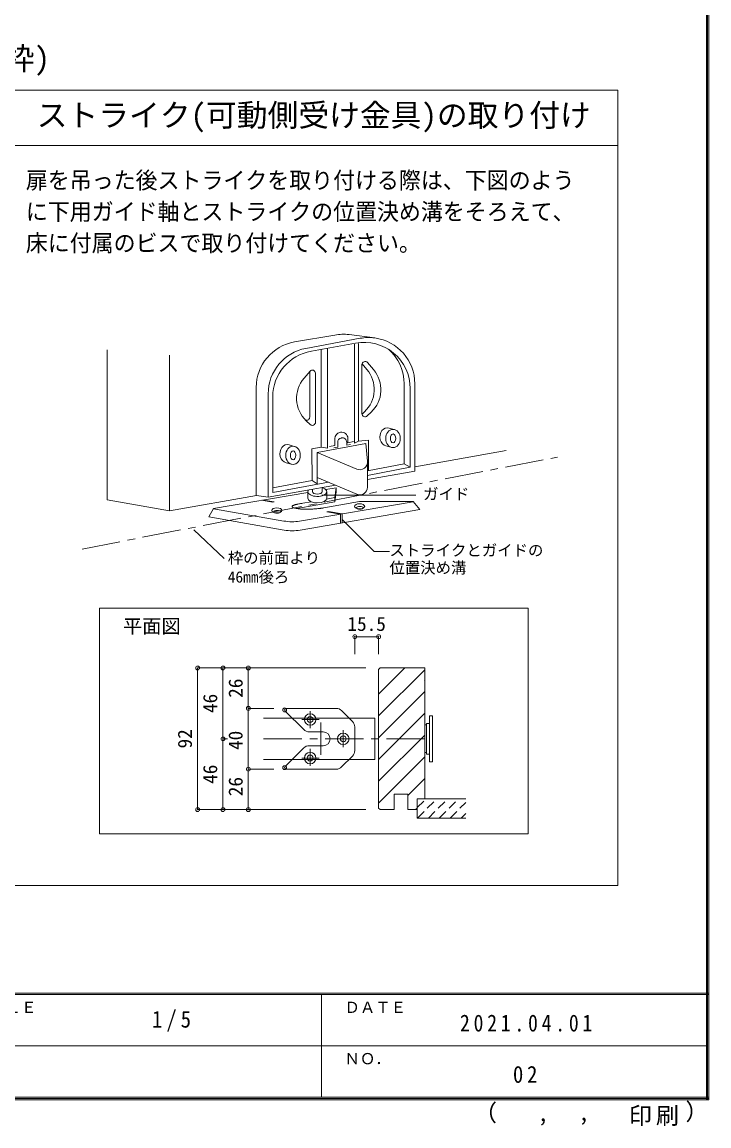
# Model space of a CAD drawing. Units: millimetres, scale not verified. Extents: x -973 to 977, y -718 to 696.
# Drawn here: x 531 to 977, y -718 to -1 of the extents above; entities that cross this region are included whole.
import ezdxf
from ezdxf.enums import TextEntityAlignment as Align

# ---------------------------------------------------------------- set-up
doc = ezdxf.new("R2010")
doc.units = ezdxf.units.MM
doc.header["$LTSCALE"] = 5
doc.header["$PDMODE"] = 32
doc.header["$PDSIZE"] = 2.5
doc.linetypes.add('CHAIN1', pattern=[8, 5, -1, 1, -1])
doc.linetypes.add('DASHED1', pattern=[1.8, 1.2, -0.6])
for name, color, linetype, lineweight in [('0-3_仕上げ', 2, 'Continuous', 9), ('0-4_枠', 3, 'Continuous', 9), ('0-6_扉', 6, 'Continuous', 9), ('0-7_金物', 7, 'Continuous', 9), ('0-C_ハッチ', 7, 'Continuous', 9), ('F-1_枠', 6, 'Continuous', 9)]:
    doc.layers.add(name, color=color, linetype=linetype, lineweight=lineweight)
doc.layers.add('F-A_文字', color=7, linetype='Continuous')
doc.styles.add('ＭＳ ゴシック', font='')
doc.styles.get('ＭＳ ゴシック').set_extended_font_data('MS Gothic')

msp = doc.modelspace()

# ---------------------------------------------------------------- linework, layer by layer
at = {"layer": '0-3_仕上げ'}
for p, q in [((787.153, -505.416), (818.699, -505.416)), ((787.153, -517.916), (818.699, -517.916))]:
    msp.add_line(p, q, dxfattribs=at)
at = {"layer": '0-4_枠'}
for p, q in [((763.153, -420.416), (762.153, -421.416)), ((762.153, -421.416), (762.153, -511.416)), ((763.153, -420.416), (792.153, -420.416)), ((792.153, -420.416), (792.153, -505.416)), ((772.153, -502.416), (781.153, -502.416)), ((772.153, -502.416), (772.153, -512.416)), ((781.153, -502.416), (781.153, -512.416)), ((787.153, -505.416), (792.153, -505.416)), ((787.153, -505.416), (787.153, -512.416)), ((762.153, -511.416), (763.153, -512.416)), ((763.153, -512.416), (772.153, -512.416)), ((781.153, -512.416), (787.153, -512.416))]:
    msp.add_line(p, q, dxfattribs=at)
at = {"layer": '0-6_扉'}
for p, q in [((687.359, -452.916), (759.653, -452.916)), ((759.653, -452.916), (759.653, -479.916)), ((687.359, -479.916), (759.653, -479.916))]:
    msp.add_line(p, q, dxfattribs=at)
at = {"layer": '0-7_金物'}
for p, q in [((797.153, -451.416), (795.153, -451.416)), ((795.153, -481.416), (795.153, -451.416)), ((797.153, -481.416), (797.153, -451.416)), ((792.153, -457.416), (793.153, -457.416)), ((793.153, -476.416), (793.153, -456.416)), ((795.153, -456.416), (793.153, -456.416)), ((793.153, -475.416), (792.153, -475.416)), ((795.153, -476.416), (793.153, -476.416)), ((797.153, -481.416), (795.153, -481.416))]:
    msp.add_line(p, q, dxfattribs=at)
at = {"layer": '0-C_ハッチ', "color": 3}
for p, q in [((127.854, -45.151), (917.454, -45.151)), ((917.454, -561.667), (917.454, -45.151)), ((917.454, -81.151), (127.854, -81.151)), ((-203.091, -561.667), (917.454, -561.667))]:
    msp.add_line(p, q, dxfattribs=at)
at = {"layer": '0-C_ハッチ'}
for p, q in [((707.549, -208.715), (733.737, -204.219)), ((750.198, -206.358), (714.935, -212.883)), ((742.962, -203.956), (759.62, -206.12)), ((747.23, -209.448), (718.48, -214.768)), ((724.767, -276.961), (724.767, -213.731)), ((728.876, -213.034), (728.956, -277.759)), ((746.39, -210.165), (746.39, -274.451)), ((749.035, -273.128), (749.035, -209.729)), ((758.786, -226.666), (754.856, -222.095)), ((713.679, -232.273), (717.609, -227.702)), ((717.378, -257.563), (717.378, -227.971)), ((721.126, -260.877), (721.126, -229.006)), ((751.34, -255.27), (751.34, -223.399)), ((754.456, -226.491), (751.395, -222.931)), ((778.732, -287.906), (778.732, -236.006)), ((785.656, -235.857), (785.656, -292.663)), ((682.625, -238.282), (682.625, -308.451)), ((690.394, -242.382), (690.394, -309.46)), ((782.688, -238.947), (782.688, -290.13)), ((693.362, -244.368), (693.362, -306.465)), ((752.986, -254.103), (751.371, -255.621)), ((757.316, -254.278), (754.709, -256.728)), ((715.15, -259.885), (717.756, -262.335)), ((769.01, -264.677), (772.246, -265.563)), ((733.785, -271.373), (733.785, -275.901)), ((737.321, -267.383), (736.965, -267.458)), ((738.037, -271.06), (737.788, -271.112)), ((742.14, -271.299), (742.14, -274.152)), ((704.085, -275.617), (707.322, -276.503)), ((724.767, -276.961), (718.85, -278.199)), ((718.85, -278.199), (719.071, -298.705)), ((722.158, -280.411), (753.738, -274.629)), ((724.767, -276.961), (728.956, -277.759)), ((733.785, -275.901), (730.179, -276.656)), ((735.562, -277.023), (733.038, -277.551)), ((735.562, -273.853), (735.562, -277.023)), ((741.411, -273.801), (741.411, -275.799)), ((743.934, -275.27), (741.411, -275.799)), ((745.745, -273.398), (742.14, -274.152)), ((754.91, -286.181), (753.738, -274.629)), ((766.929, -276.182), (770.166, -277.068)), ((747.995, -291.294), (722.156, -280.414)), ((722.158, -280.411), (722.158, -300.91)), ((754.936, -286.686), (754.936, -303.001)), ((702.005, -287.122), (705.241, -288.008)), ((754.936, -292.391), (778.732, -287.906)), ((782.688, -290.13), (754.936, -295.446)), ((754.936, -298.08), (785.656, -292.663)), ((782.688, -290.13), (778.732, -287.906)), ((719.071, -298.705), (693.362, -303.466)), ((693.362, -306.465), (729.504, -299.823)), ((719.071, -298.705), (722.158, -300.91)), ((747.995, -307.609), (722.158, -296.729)), ((654.892, -316.804), (716.177, -306.476)), ((690.394, -309.46), (734.092, -301.755)), ((716.177, -305.959), (716.177, -310.135)), ((719.24, -305.959), (719.24, -304.374)), ((725.414, -305.959), (725.414, -303.285)), ((734.541, -303.381), (727.765, -304.523)), ((728.477, -305.959), (728.477, -310.135)), ((734.541, -303.381), (733.635, -309.819)), ((734.541, -306.139), (733.635, -312.576)), ((734.541, -306.139), (734.541, -303.381)), ((682.72, -308.463), (690.394, -309.46)), ((686.109, -311.543), (693.148, -312.775)), ((687.242, -311.352), (694.205, -312.571)), ((693.148, -312.775), (694.205, -312.571)), ((709.052, -316.912), (733.635, -312.576)), ((784.557, -312.453), (710.822, -325.026)), ((712.918, -313.472), (718.408, -312.504)), ((749.645, -312.366), (726.622, -316.426)), ((728.352, -310.75), (733.635, -309.819)), ((733.635, -309.819), (733.635, -312.576)), ((784.539, -312.254), (749.645, -312.366)), ((788.988, -317.441), (784.61, -312.283)), ((651.962, -322.307), (654.824, -316.85)), ((700.759, -330.91), (651.962, -322.307)), ((654.892, -317.001), (700.606, -325.004)), ((711.085, -330.926), (788.988, -317.441)), ((728.559, -318.973), (729.685, -318.781)), ((728.559, -318.973), (737.324, -320.507)), ((729.685, -318.781), (738.45, -320.315)), ((737.324, -320.507), (737.324, -326.384)), ((738.45, -320.315), (738.45, -326.189)), ((580.886, -528.236), (580.886, -381.58)), ((859.222, -381.58), (580.886, -381.58)), ((859.222, -528.236), (859.222, -381.58)), ((713.524, -460.452), (701.446, -448.373)), ((734.582, -446.666), (702.153, -446.666)), ((738.118, -448.131), (745.189, -455.202)), ((746.653, -458.737), (746.653, -474.095)), ((717.06, -461.916), (726.153, -461.916)), ((713.524, -472.381), (701.446, -484.459)), ((717.06, -470.916), (726.153, -470.916)), ((745.189, -477.631), (738.118, -484.702)), ((734.582, -486.166), (702.153, -486.166)), ((580.886, -528.236), (859.222, -528.236))]:
    msp.add_line(p, q, dxfattribs=at)
at = {"layer": '0-C_ハッチ', "color": 2}
for p, q in [((585.777, -311.254), (585.777, -213.837)), ((626.226, -318.366), (626.226, -217.394)), ((785.656, -289.736), (844.918, -279.25)), ((626.226, -318.366), (585.777, -311.254)), ((682.72, -308.463), (626.226, -318.366)), ((787.153, -505.416), (787.153, -517.916))]:
    msp.add_line(p, q, dxfattribs=at)
at = {"layer": '0-C_ハッチ', "color": 4, "linetype": 'CHAIN1'}
for p, q in [((569.621, -343.166), (878.232, -283.472)), ((717.653, -448.425), (717.653, -459.415)), ((712.327, -453.916), (723.436, -453.916)), ((724.653, -455.916), (724.653, -476.916)), ((739.153, -460.848), (739.153, -471.957)), ((687.359, -466.416), (794.509, -466.416)), ((717.653, -473.032), (717.653, -483.902)), ((712.327, -478.916), (723.436, -478.916))]:
    msp.add_line(p, q, dxfattribs=at)
at = {"layer": '0-C_ハッチ', "color": 4}
for p, q in [((725.283, -308.286), (786.272, -308.286)), ((738.693, -324.227), (759.331, -344.866)), ((642.126, -330.655), (661.889, -349.255)), ((759.331, -344.866), (769.144, -344.866)), ((746.653, -400.108), (746.653, -411.358)), ((762.153, -400.108), (746.653, -400.108)), ((762.153, -400.108), (762.153, -411.358)), ((644.58, -420.416), (660.627, -420.416)), ((644.58, -420.416), (644.58, -512.416)), ((660.627, -420.416), (753.859, -420.416)), ((661.052, -420.416), (661.052, -466.416)), ((677.523, -420.416), (677.523, -446.666)), ((779.187, -420.416), (762.153, -437.451)), ((792.153, -421.593), (762.153, -451.593)), ((792.153, -428.694), (791.875, -428.416)), ((792.153, -435.735), (762.153, -465.735)), ((677.523, -446.666), (693.995, -446.666)), ((677.523, -446.666), (677.523, -486.166)), ((762.153, -479.877), (792.153, -449.877)), ((762.153, -494.019), (792.153, -464.019)), ((661.052, -466.416), (664.042, -466.416)), ((661.052, -466.416), (661.052, -512.416)), ((792.153, -478.161), (762.153, -508.161)), ((677.523, -486.166), (693.995, -486.166)), ((677.523, -486.166), (677.523, -512.416)), ((792.153, -492.304), (781.153, -503.304)), ((644.58, -512.416), (660.627, -512.416)), ((660.627, -512.416), (753.859, -512.416)), ((787.153, -511.446), (786.183, -512.416))]:
    msp.add_line(p, q, dxfattribs=at)
at = {"layer": '0-C_ハッチ', "color": 4, "linetype": 'DASHED1'}
for p, q in [((787.153, -511.095), (792.832, -505.416)), ((787.403, -517.916), (799.903, -505.416)), ((794.474, -517.916), (806.974, -505.416)), ((801.545, -517.916), (814.045, -505.416)), ((808.616, -517.916), (818.699, -507.834)), ((815.687, -517.916), (818.699, -514.905))]:
    msp.add_line(p, q, dxfattribs=at)
at = {"layer": '0-C_ハッチ'}
for points in [[(746.39, -274.451), (749.035, -273.128), (755.671, -272.467), (755.671, -292.253)], [(705.903, -315.595), (705.929, -315.461), (706.002, -315.332), (706.12, -315.207), (706.284, -315.086), (706.493, -314.97), (706.749, -314.859), (707.022, -314.754), (707.284, -314.658), (707.536, -314.57), (707.777, -314.49), (708.007, -314.419), (708.227, -314.356), (708.437, -314.302), (708.635, -314.257), (708.822, -314.217), (708.994, -314.181), (709.153, -314.147), (709.297, -314.118), (709.427, -314.091), (709.544, -314.068), (709.646, -314.048), (709.735, -314.032), (710.27, -313.938), (710.857, -313.834), (711.493, -313.722), (712.18, -313.601), (712.918, -313.471)], [(726.621, -316.425), (726.246, -316.491), (725.893, -316.553), (725.563, -316.611), (725.255, -316.665), (724.97, -316.716), (724.711, -316.749), (724.397, -316.785), (724.03, -316.824), (723.61, -316.867), (723.136, -316.912), (722.609, -316.961), (722.028, -317.013), (721.394, -317.068), (720.722, -317.122), (720.029, -317.171), (719.315, -317.215), (718.579, -317.254), (717.822, -317.288), (717.044, -317.317), (716.245, -317.341), (715.424, -317.36), (714.599, -317.368), (713.789, -317.359), (712.992, -317.332), (712.209, -317.289), (711.441, -317.228), (710.686, -317.15), (709.945, -317.055), (709.218, -316.942), (708.537, -316.82), (707.936, -316.694), (707.413, -316.565), (706.97, -316.434), (706.606, -316.299), (706.32, -316.161), (706.114, -316.021), (705.987, -315.877), (705.922, -315.734), (705.903, -315.595)]]:
    msp.add_lwpolyline(points, dxfattribs=at)
for centre, radius in [((717.653, -453.916), 3.75), ((717.653, -453.916), 1.95), ((739.153, -466.416), 3.75), ((739.153, -466.416), 1.95), ((717.653, -478.916), 3.75), ((717.653, -478.916), 1.95)]:
    msp.add_circle(centre, radius, dxfattribs=at)
for centre, radius, start, end in [((739.195, -233.718), 30, 82.7856, 100.48305), ((755.656, -235.857), 30, 82.48094, 100.48305), ((755.656, -235.857), 30, 0, 82.48094), ((712.625, -238.282), 30, 99.74095, 180), ((720.394, -242.382), 30, 100.48305, 180), ((723.362, -244.368), 30, 99.36428, 180), ((752.688, -238.947), 30, 0, 100.48305), ((748.732, -236.006), 30, 0, 48.66116), ((753.34, -223.399), 2, 40.68451, 180), ((719.126, -229.006), 2, 0, 139.31549), ((739.29, -239.529), 20, 313.21984, 40.68451), ((743.62, -239.704), 20, 313.21984, 40.68451), ((728.846, -245.311), 20, 139.31549, 226.78016), ((715.378, -257.563), 2, 249.98399, 0), ((753.34, -255.27), 2, 180, 313.21984), ((719.126, -260.877), 2, 226.78016, 0), ((737.785, -271.373), 4, 101.82187, 180), ((738.362, -273.853), 2.8, 101.82187, 180), ((738.14, -271.299), 4, 0, 101.82187), ((738.611, -273.801), 2.8, 0, 101.82187), ((749.936, -286.686), 5, 247.16514, 5.79361), ((749.936, -303.001), 5, 247.16514, 0), ((784.54, -312.354), 0.1, 279.67723, 90.18383), ((654.909, -316.902), 0.1, 99.56556, 260.07017), ((705.779, -295.453), 30, 260.07017, 279.67723), ((705.968, -301.366), 30, 260.001, 279.82085), ((702.153, -447.666), 1, 90, 225), ((734.582, -451.666), 5, 45, 90), ((741.653, -458.737), 5, 0, 45), ((717.06, -456.916), 5, 225, 270), ((726.153, -466.416), 4.5, 270, 90), ((717.06, -475.916), 5, 90, 135), ((741.653, -474.095), 5, 315, 360), ((702.153, -485.166), 1, 135, 270), ((734.582, -481.166), 5, 270, 315)]:
    msp.add_arc(centre, radius, start, end, dxfattribs=at)
for centre, major_axis, ratio, start_param, end_param in [((767.676, -270.347), (0, 5.909), 0.8, 5.9972568, 9.2661127), ((702.752, -281.287), (0, 5.909), 0.8, 5.9972568, 9.2661127), ((722.327, -305.959), (6.15, 0), 0.5, 2.7689685, 7.3280663), ((722.327, -305.959), (3.087, 0), 0.5, 3.1415927, 6.2831853), ((722.327, -310.135), (6.15, 0), 0.5, 3.1415927, 6.2831853)]:
    msp.add_ellipse(centre, major_axis=major_axis, ratio=ratio, start_param=start_param, end_param=end_param, dxfattribs=at)
for centre, major_axis, ratio in [((771.483, -271.392), (0, 5.909), 0.8), ((771.483, -271.392), (0, 2.909), 0.593777), ((706.558, -282.332), (0, 5.909), 0.8), ((706.558, -282.332), (0, 2.909), 0.593777), ((749.808, -315.459), (3.31, 0), 0.5), ((696.041, -318.089), (3.31, 0), 0.5), ((696.167, -319.018), (2.184, 0), 0.4), ((749.935, -316.388), (2.184, 0), 0.4)]:
    msp.add_ellipse(centre, major_axis=major_axis, ratio=ratio, dxfattribs=at)
for p in [(746.653, -400.108), (762.153, -400.108), (644.58, -420.416), (661.052, -420.416), (677.523, -420.416), (677.523, -446.666), (701.153, -447.666), (661.052, -466.416), (677.523, -486.166), (701.153, -485.166), (644.58, -512.416), (661.052, -512.416), (677.523, -512.416)]:
    msp.add_point(p, dxfattribs=at)
at = {"layer": 'F-1_枠'}
for p, q in [((974.986, 695.833), (974.986, -700.833)), ((975.82, 695.833), (975.82, -700.833)), ((976.653, 695.833), (976.653, -700.833)), ((976.653, -631.667), (-973.347, -631.667)), ((976.653, -632.5), (-973.347, -632.5)), ((724.986, -632.5), (724.986, -699.167)), ((1.653, -665.833), (974.986, -665.834)), ((976.653, -699.167), (-973.347, -699.167)), ((976.653, -700), (-973.347, -700)), ((976.653, -700.833), (-973.347, -700.833))]:
    msp.add_line(p, q, dxfattribs=at)

# ---------------------------------------------------------------- texts
at = {"layer": '0-C_ハッチ', "style": 'ＭＳ ゴシック'}
for s, height, p in [('■ガイドランナーの取り付け(ＭＵＫＵ調整枠)', 14.66, (128.741, -36.312)), ('ストライク(可動側受け金具)の取り付け', 14.66, (540.054, -73.151)), ('ガイド', 7.331, (791.072, -313.286)), ('ストライクとガイドの', 7.331, (769.144, -349.866)), ('枠の前面より', 7.331, (664.156, -354.747)), ('位置決め溝', 7.331, (769.144, -361.204)), ('46㎜後ろ', 7.331, (664.156, -367.166)), ('平面図', 9.164, (596.068, -400.648)), ('15.5', 9.164, (741.903, -399.108))]:
    msp.add_text(s, height=height, dxfattribs=at).set_placement(p, align=Align.BOTTOM_LEFT)
at = {"layer": '0-C_ハッチ', "style": 'ＭＳ ゴシック', "width": 0.95}
for s, p in [('扉を吊った後ストライクを取り付ける際は、下図のよう', (533.02, -112.478)), ('に下用ガイド軸とストライクの位置決め溝をそろえて、', (533.02, -132.878)), ('床に付属のビスで取り付けてください。', (533.02, -153.278))]:
    msp.add_text(s, height=11, dxfattribs=at).set_placement(p, align=Align.BOTTOM_LEFT)
at = {"layer": '0-C_ハッチ', "style": 'ＭＳ ゴシック'}
for s, p in [('26', (676.572, -439.791)), ('46', (660.052, -449.666)), ('92', (643.629, -472.666)), ('40', (676.523, -473.666)), ('46', (660.052, -495.666)), ('26', (676.572, -503.698))]:
    msp.add_text(s, height=9.164, rotation=90, dxfattribs=at).set_placement(p, align=Align.BOTTOM_LEFT)
at = {"layer": 'F-A_文字', "style": 'ＭＳ ゴシック'}
for s, height, p in [('ＳＣＡＬＥ', 7.331, (489.986, -646.667)), ('ＤＡＴＥ', 7.331, (739.986, -646.667)), ('ＮＯ．', 7.331, (739.986, -680.001)), ('（', 11, (823.992, -718.052)), ('）', 11, (961.387, -717.355)), (',', 11, (865.199, -718.052)), (',', 11, (891.686, -717.588))]:
    msp.add_text(s, height=height, dxfattribs=at).set_placement(p, align=Align.BOTTOM_LEFT)
at = {"layer": 'F-A_文字', "char_height": 11, "attachment_point": 7, "style": 'ＭＳ ゴシック'}
for s, insert in [('\\T1.38;\\W0.9;1/5', (614.986, -656.667)), ('\\T1.39;\\W0.85;2021.04.01', (814.986, -656.667)), ('\\T1.36;\\W0.9;02', (849.361, -690.001)), ('\\T1.17;印刷', (924.678, -717.82))]:
    msp.add_mtext(s, dxfattribs=dict(at, insert=insert))

doc.saveas('drawing.dxf')
